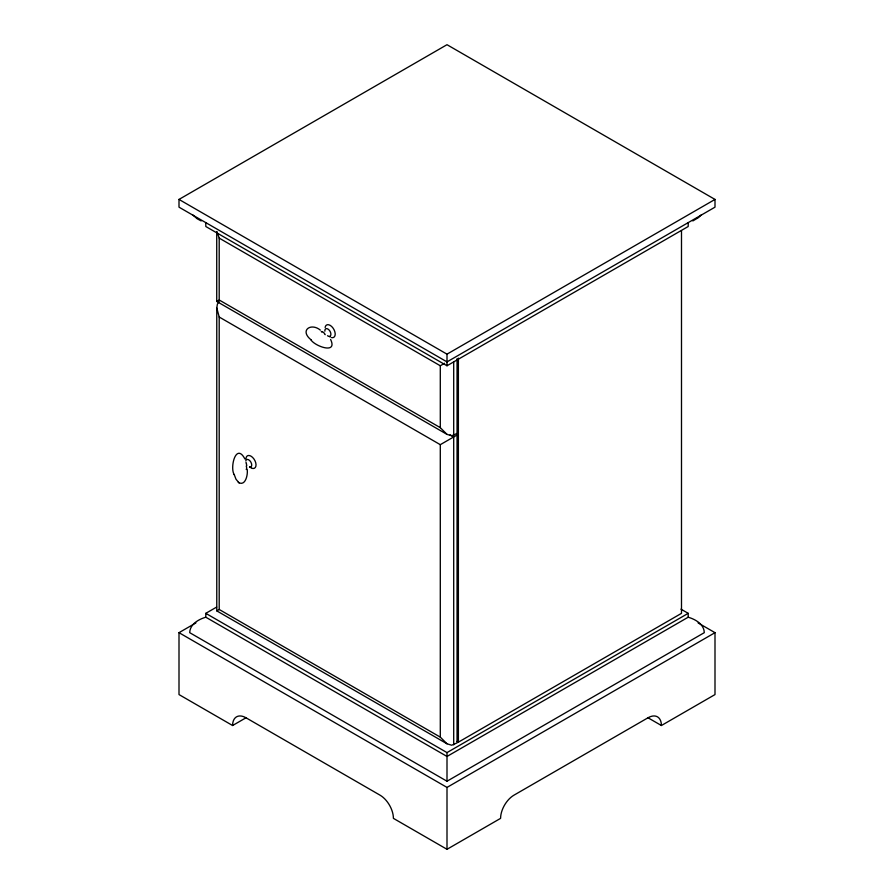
<?xml version="1.0" encoding="UTF-8"?>
<svg xmlns="http://www.w3.org/2000/svg" width="894" height="894" viewBox="0 0 894 894"><rect width="100%" height="100%" fill="white"/><g stroke="black" fill="none" stroke-linecap="round" stroke-linejoin="round"><path stroke-width="1.34" d="M457.046 358.74L457.046 742.925L451.671 745.216L447 743.786L216.773 610.87L216.773 307.894L217.398 304.139L219.198 301.557M310.933 339.72C299.356 330.322 311 322.432 320.343 330.109M701.365 214.828L698.549 217.544L692.828 220.941M179.001 199.429L447 44.7L714.999 199.429L714.999 207.162L447 361.891L179.001 207.162L179.001 199.429L447 354.158L714.999 199.429M457.046 433.456L451.682 435.78L447 434.372L216.728 301.434L219.198 300.004L219.198 238.117L217.018 231.892M447 434.372L440.295 427.656L440.295 365.769L444.597 363.288M205.799 222.64L205.799 226.506L447 365.769L688.201 226.506L688.201 222.64M216.773 307.894L219.198 317.024L440.295 444.676L457.046 435.009M205.799 617.206C198.602 619.341 189.897 624.191 189.718 632.673L447 781.222L704.282 632.673C704.103 624.191 695.398 619.341 688.201 617.206L447 756.458L205.799 617.206L205.799 613.34L216.65 607.071M698.102 622.917L714.999 632.673L714.999 694.571L661.404 725.515A18.953 10.94 -60 0 0 648.005 717.781L514.005 795.146A18.953 10.94 -60 0 0 500.595 818.356L447 849.3L393.405 818.356A18.953 10.94 60 0 0 379.995 795.146L245.995 717.781L232.596 725.515L179.001 694.571L179.001 632.673L195.898 622.917M216.773 610.87L219.198 609.473L219.198 317.024M457.046 741.372L458.387 742.154L681.496 613.34L681.496 230.697M205.799 613.34L447 752.592L688.201 613.34L688.201 617.206M179.001 632.673L447 787.413L714.999 632.673M321.851 332.065L321.628 331.54A4.269 2.47 60 0 0 321.27 331.54M201.172 220.941L197.183 218.773L192.635 214.828M219.198 238.117L440.295 365.769M219.198 300.004L440.295 427.656M450.073 434.842L453.705 436.942L453.705 744.858M680.971 609.16L688.201 613.34M648.005 717.781L661.404 725.515M219.198 609.473L440.295 737.125L447 743.786M310.788 339.575C314.062 345.911 338.01 354.94 330.612 339.463M234.194 474.479L235.982 479.206L239.067 482.916M238.285 482.347C245.515 486.906 248.119 474.278 247.157 469.316M244.889 458.935C235.971 442.049 229.635 467.685 234.239 474.68M245.984 462.086L246.431 463.885M246.42 463.83L246.766 465.629M458.387 358.114L458.387 742.154M453.705 362.171L453.705 435.389M447 354.158L447 365.769M447 752.592L447 781.222M447 787.413L447 849.3M440.295 444.676L440.295 737.125M216.728 231.736L216.728 301.434M232.596 725.515A18.953 10.94 60 0 1 245.995 717.781M322.008 331.618A4.269 2.47 60 0 1 323.561 332.512M323.941 332.881A4.269 2.47 60 0 1 324.623 333.73M324.913 334.2A4.269 2.47 60 0 1 325.181 334.691M331.451 337.563A7.141 4.124 60 0 0 335.194 334.099L335.149 333.306A7.141 4.124 60 0 0 330.143 325.349A7.141 4.124 60 0 0 325.137 327.528M330.143 337.016A7.141 4.124 60 0 1 329.484 336.58M324.88 331.216A4.269 2.47 60 0 1 327.74 328.936A4.269 2.47 60 0 1 330.892 334.378A4.269 2.47 60 0 1 327.483 335.719M246.23 466.009A4.269 2.47 60 0 1 246.23 469.495M251.639 468.154A7.141 4.124 60 0 0 256.019 464.522A7.141 4.124 60 0 0 250.979 456.163L250.32 455.828A7.141 4.124 60 0 0 245.928 459.08M250.979 467.819A7.141 4.124 60 0 1 249.672 466.869M245.794 460.712A4.269 2.47 60 0 1 250.845 462.064A4.269 2.47 60 0 1 249.493 467.115"/></g></svg>
